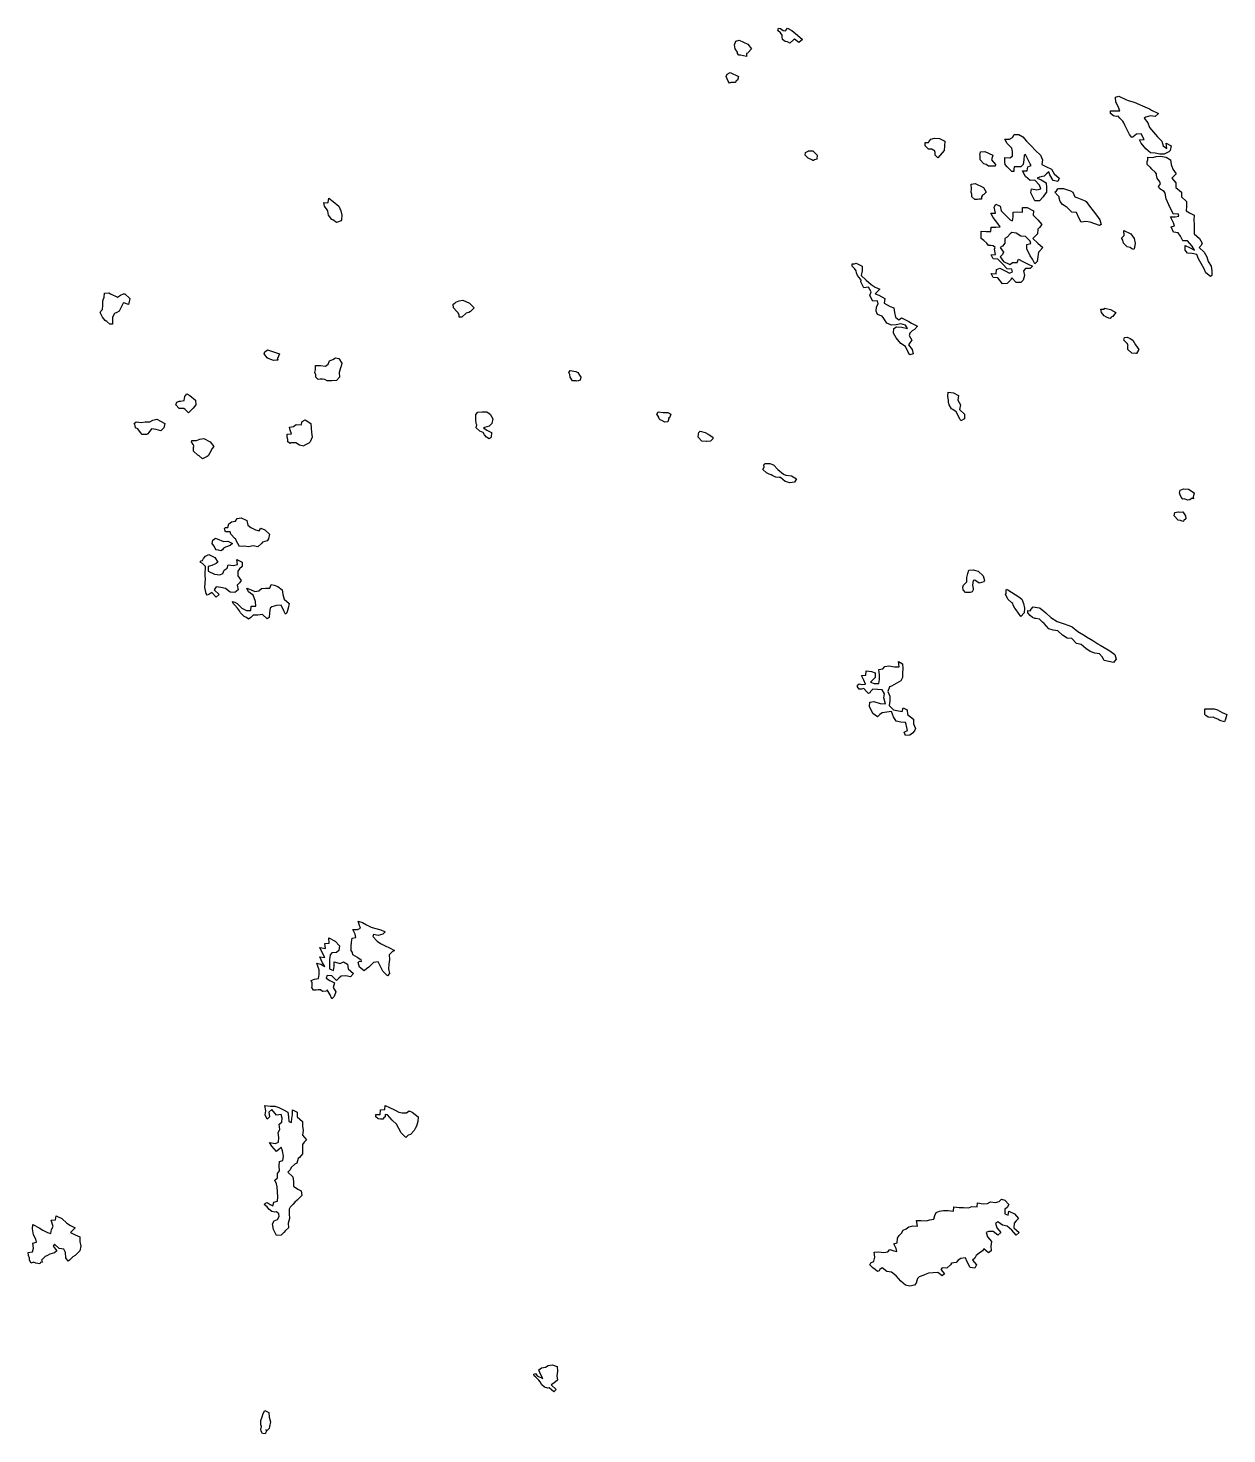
# Model space of a CAD drawing. Extents: x 450006 to 454999, y 6465006 to 6474995.
# Drawn here: x 451342 to 451860, y 6465066 to 6465674 of the extents above; entities that cross this region are included whole.
import ezdxf

# ---------------------------------------------------------------- set-up
doc = ezdxf.new("R2010")
doc.units = 0

msp = doc.modelspace()

# ---------------------------------------------------------------- linework, layer by layer
at = {"layer": '1010'}
for points in [[(451667, 6465671.96), (451665.8, 6465673), (451666.08, 6465673.9), (451667, 6465673.82), (451668.18, 6465673), (451669.16, 6465672.82), (451670, 6465673.98), (451671.98, 6465673), (451674.38, 6465671), (451676.48, 6465669), (451675, 6465667.78), (451673, 6465669.24), (451672.74, 6465669), (451671, 6465667.54), (451669.98, 6465668), (451669, 6465668.16), (451667.9, 6465669), (451667.7, 6465670.28), (451667.7, 6465671), (451667, 6465671.96), (451667, 6465671.96)], [(451649, 6465662.28), (451648.38, 6465663), (451648.4, 6465663.58), (451647.4, 6465665), (451647.18, 6465666.8), (451647.66, 6465668.32), (451649.18, 6465668.8), (451652.84, 6465667), (451654.46, 6465665), (451653, 6465663.42), (451652.82, 6465663.16), (451652.34, 6465663), (451652.32, 6465661.66), (451651, 6465661.94), (451649.68, 6465662.3), (451649, 6465662.28), (451649, 6465662.28)], [(451645, 6465650.2), (451644.32, 6465651), (451644, 6465651.98), (451643.5, 6465653), (451643.92, 6465654.06), (451645.26, 6465654.72), (451648.8, 6465653), (451648.48, 6465651.5), (451647.66, 6465651), (451647.56, 6465650.42), (451647, 6465650.42), (451645.58, 6465650.4), (451645, 6465650.2), (451645, 6465650.2)], [(451811, 6465636.08), (451809.74, 6465637), (451809.74, 6465638.24), (451811, 6465638.24), (451811.82, 6465638.16), (451813.76, 6465638.22), (451813, 6465640), (451812, 6465641.98), (451811.9, 6465644.08), (451813.4, 6465644.58), (451816.58, 6465643), (451817.32, 6465642.66), (451820, 6465641.98), (451822.28, 6465641), (451823.58, 6465640.4), (451826.56, 6465639), (451827.44, 6465638.54), (451830.42, 6465637), (451829, 6465635.68), (451827, 6465636.1), (451825, 6465635.52), (451824.32, 6465635), (451825.92, 6465633), (451826.54, 6465631), (451828.32, 6465629), (451830.08, 6465627), (451831.98, 6465625), (451832.5, 6465623), (451834.1, 6465621.88), (451833.8, 6465624.18), (451835.94, 6465623), (451835.6, 6465621), (451835, 6465620.44), (451833, 6465619.42), (451831, 6465619.4), (451829, 6465619.86), (451827, 6465620), (451825, 6465621.8), (451823, 6465624.18), (451822.3, 6465625.68), (451824.22, 6465625.76), (451823, 6465628.2), (451821, 6465628.04), (451819.5, 6465627), (451819, 6465626.62), (451818, 6465627.98), (451817, 6465629.92), (451815.92, 6465632.06), (451815.48, 6465633), (451815, 6465633.7), (451813.7, 6465635), (451813, 6465635.82), (451812.24, 6465635.74), (451811, 6465636.08), (451811, 6465636.08)], [(451731, 6465621.54), (451729.54, 6465623), (451729.54, 6465624.44), (451731, 6465624.44), (451731.16, 6465624.82), (451732, 6465625.98), (451733.68, 6465626.3), (451735.82, 6465626.16), (451738.12, 6465625), (451737.98, 6465623), (451737.78, 6465621), (451737, 6465620.08), (451736.02, 6465619), (451735, 6465617.92), (451733.86, 6465619), (451733.86, 6465620.12), (451733.58, 6465621), (451733, 6465621.16), (451732.44, 6465621.54), (451731, 6465621.54), (451731, 6465621.54)], [(451765, 6465614.02), (451764.22, 6465615), (451764, 6465615.98), (451764, 6465617), (451764.02, 6465617.96), (451766.16, 6465617.82), (451767.38, 6465618.6), (451767.4, 6465620.58), (451767, 6465622), (451765, 6465624.06), (451764, 6465625.98), (451766.02, 6465625.96), (451767.32, 6465626.66), (451768, 6465627.98), (451770.04, 6465627.94), (451771.78, 6465627), (451773.36, 6465625), (451775.44, 6465623), (451777.26, 6465621), (451779.42, 6465619), (451780.26, 6465617), (451779.98, 6465615), (451781.82, 6465614.16), (451784.16, 6465613), (451785.42, 6465611), (451787.46, 6465609), (451787, 6465607.58), (451785, 6465608), (451783.48, 6465610.5), (451783, 6465611.82), (451782.02, 6465611), (451781, 6465609.96), (451779, 6465609.46), (451778.04, 6465609), (451779.68, 6465608.3), (451781.84, 6465607), (451782.12, 6465605), (451781.98, 6465603), (451781, 6465601.64), (451780.64, 6465601), (451779, 6465599.32), (451777, 6465599.32), (451775.32, 6465602.66), (451775.5, 6465604.48), (451777.94, 6465604.04), (451779.6, 6465604.38), (451779, 6465606), (451777, 6465608.2), (451775, 6465608), (451773, 6465609.72), (451771.72, 6465612.26), (451773.68, 6465612.3), (451773.96, 6465614.02), (451775.44, 6465614.54), (451775, 6465615.32), (451773.32, 6465618.66), (451773, 6465619.32), (451772.42, 6465619), (451772.3, 6465617), (451771.98, 6465615), (451771, 6465614), (451769, 6465614), (451768.08, 6465613.9), (451767.98, 6465613), (451767.98, 6465612), (451767, 6465612), (451766.02, 6465613), (451765, 6465614.02), (451765, 6465614.02)], [(451679, 6465617.66), (451677.62, 6465619), (451677.76, 6465620.22), (451679, 6465620.74), (451679.16, 6465620.82), (451681, 6465620.82), (451682.82, 6465619), (451682.68, 6465617.3), (451681.7, 6465617), (451681.24, 6465616.74), (451681, 6465616.66), (451680.54, 6465617), (451679, 6465617.66), (451679, 6465617.66)], [(451755, 6465615.32), (451753.32, 6465617), (451753.32, 6465618.66), (451753.18, 6465619), (451753.46, 6465620.52), (451755.36, 6465620.62), (451758.78, 6465619), (451758.32, 6465617), (451759.98, 6465615), (451759.78, 6465614.2), (451759, 6465614.26), (451757.72, 6465614.26), (451757, 6465614.24), (451756, 6465615), (451755, 6465615.32), (451755, 6465615.32)], [(451827, 6465613.64), (451825.64, 6465615), (451825.64, 6465616.34), (451825.9, 6465617), (451825.9, 6465618.08), (451828, 6465617.98), (451829.5, 6465618.48), (451831.42, 6465618.56), (451833.8, 6465618.18), (451835.64, 6465617), (451835.98, 6465615), (451836.62, 6465613), (451838.18, 6465611), (451837, 6465609.8), (451836.26, 6465609), (451837.98, 6465607), (451838.04, 6465605), (451840.4, 6465603), (451840.5, 6465601), (451842.6, 6465599), (451842.64, 6465597), (451842.48, 6465595), (451843.88, 6465594.1), (451845.9, 6465593), (451845.84, 6465591), (451845.98, 6465589), (451845.98, 6465587), (451845.9, 6465585), (451848.28, 6465583), (451849.38, 6465581), (451849, 6465579.92), (451848.14, 6465579), (451850.2, 6465577), (451851.36, 6465575), (451851.98, 6465573), (451853.32, 6465571), (451853.56, 6465569), (451853.5, 6465567), (451853, 6465566.56), (451851, 6465568.16), (451850.18, 6465569.8), (451849, 6465572.14), (451847.8, 6465574.18), (451847, 6465576), (451845, 6465576.42), (451843, 6465576.66), (451842.02, 6465577.96), (451842, 6465579.98), (451843.94, 6465579), (451846.04, 6465577.94), (451845, 6465579.66), (451843, 6465582), (451841, 6465581.96), (451839.96, 6465584.02), (451839, 6465585.48), (451837, 6465585.64), (451835.96, 6465588.02), (451837.48, 6465588.5), (451837, 6465589.68), (451835.68, 6465592.3), (451837.64, 6465592.34), (451839.32, 6465592.66), (451839, 6465593.62), (451837, 6465593.42), (451835.42, 6465596.56), (451835, 6465597.52), (451833.8, 6465600.18), (451833.42, 6465602.56), (451833, 6465603.32), (451831, 6465604.38), (451830.52, 6465605.46), (451831.32, 6465606.66), (451831, 6465607.46), (451829.98, 6465609), (451829.58, 6465610.4), (451829.6, 6465611), (451829, 6465611.72), (451827.56, 6465613), (451827, 6465613.64), (451827, 6465613.64)], [(451751, 6465599.8), (451749.8, 6465601), (451749.8, 6465602.18), (451749.54, 6465603), (451749.58, 6465604.4), (451749.5, 6465606.48), (451751.18, 6465606.8), (451754.8, 6465605), (451755.98, 6465603), (451755, 6465602), (451754.32, 6465601.66), (451753.98, 6465601), (451753.98, 6465600), (451753, 6465600.02), (451752.16, 6465599.82), (451751, 6465599.8), (451751, 6465599.8)], [(451787, 6465601.5), (451785.64, 6465603), (451786.4, 6465603.58), (451787, 6465604.4), (451787.4, 6465604.58), (451789.34, 6465604.64), (451792.46, 6465603.52), (451793.5, 6465603), (451794.32, 6465601), (451795.24, 6465600.74), (451798.78, 6465599.2), (451799.22, 6465599), (451800.66, 6465597), (451802.28, 6465595), (451803.7, 6465593), (451805.18, 6465591), (451805.66, 6465589), (451805, 6465588.66), (451803, 6465589.38), (451801, 6465590.04), (451799, 6465590.28), (451797, 6465590), (451796.02, 6465591.96), (451795, 6465594.24), (451793, 6465594.32), (451791, 6465596.38), (451790.16, 6465597), (451789, 6465597.7), (451787.94, 6465599), (451787.52, 6465600.46), (451787.5, 6465601), (451787, 6465601.5), (451787, 6465601.5)], [(451471, 6465595.34), (451469.84, 6465597), (451469.5, 6465598.48), (451471, 6465598.4), (451471.38, 6465598.6), (451471.6, 6465600.38), (451473.52, 6465599), (451475.96, 6465597), (451476.8, 6465595), (451477.24, 6465593), (451477.14, 6465591), (451477, 6465590.6), (451475, 6465589.84), (451473.38, 6465591), (451473, 6465591.2), (451471.46, 6465593), (451471.2, 6465594.78), (451471.22, 6465595), (451471, 6465595.34), (451471, 6465595.34)], [(451755, 6465582.06), (451753.8, 6465583), (451753.8, 6465584.18), (451753.86, 6465585), (451753.86, 6465586.12), (451756, 6465585.98), (451758, 6465585.98), (451758.18, 6465587.8), (451760.1, 6465587.88), (451762, 6465587.98), (451761, 6465589.44), (451759, 6465592), (451758, 6465593.98), (451760, 6465593.98), (451759.48, 6465596.5), (451760.18, 6465597.8), (451761.98, 6465597), (451762.5, 6465595), (451764.28, 6465593), (451766.4, 6465591), (451767.32, 6465590.66), (451767.66, 6465592.32), (451767.68, 6465594.3), (451769.5, 6465594.48), (451771.6, 6465594.38), (451771.64, 6465596.34), (451773.62, 6465596.36), (451776.36, 6465595), (451776.28, 6465593), (451778.24, 6465591), (451779.98, 6465589), (451779, 6465587.74), (451778.36, 6465587), (451778.22, 6465585), (451777, 6465583.78), (451776.14, 6465583), (451778.26, 6465581), (451780.44, 6465579), (451779, 6465577.54), (451778.54, 6465577), (451778.34, 6465575), (451777.98, 6465573), (451777, 6465572), (451776, 6465573.98), (451775, 6465575.4), (451773.48, 6465578.5), (451773.54, 6465580.44), (451775.22, 6465580.76), (451775, 6465581.82), (451773, 6465583.78), (451771, 6465584), (451769, 6465585.22), (451767, 6465585.5), (451766.4, 6465585), (451765, 6465583.58), (451764.1, 6465583), (451764.1, 6465581), (451763, 6465579.64), (451762.08, 6465579), (451763.42, 6465577), (451763, 6465576), (451762.02, 6465575), (451763.52, 6465573), (451766.22, 6465571.76), (451767.4, 6465572.58), (451769.34, 6465572.64), (451770, 6465573.98), (451771.78, 6465573), (451774.16, 6465571.82), (451776.02, 6465571), (451775, 6465569.96), (451773, 6465570), (451772.08, 6465569), (451772.52, 6465567), (451771.98, 6465565), (451771, 6465564), (451769, 6465563.9), (451767, 6465566), (451766.42, 6465565), (451765, 6465563.56), (451763, 6465563.38), (451761, 6465565.98), (451759, 6465566.08), (451758.14, 6465567.84), (451760.26, 6465567.72), (451760.42, 6465569.56), (451761.82, 6465570.16), (451764.16, 6465569), (451766, 6465567.98), (451767.38, 6465568.6), (451767, 6465569.7), (451765, 6465569.8), (451763, 6465572), (451761, 6465573.96), (451759, 6465574.2), (451758.12, 6465575.86), (451759.96, 6465576.02), (451759.56, 6465578.42), (451759.9, 6465579), (451759, 6465579.84), (451757.98, 6465580), (451757, 6465580), (451756.24, 6465581), (451755, 6465582.06), (451755, 6465582.06)], [(451815, 6465582.24), (451814.7, 6465583), (451814.66, 6465583.32), (451815, 6465583.68), (451815.68, 6465584.3), (451815.5, 6465586.48), (451818.46, 6465585), (451819.9, 6465583), (451820.4, 6465581), (451820.18, 6465579), (451819.76, 6465578.22), (451819, 6465578.5), (451818.3, 6465579), (451817, 6465579.42), (451815.38, 6465581), (451815, 6465582.24), (451815, 6465582.24)], [(451699, 6465569.94), (451697.94, 6465571), (451697.94, 6465572.04), (451699, 6465572.04), (451699.68, 6465572.3), (451702.3, 6465571), (451702.28, 6465569), (451701.94, 6465567), (451704.12, 6465565), (451706.28, 6465563), (451708, 6465561.98), (451709.98, 6465561), (451709, 6465560), (451707.98, 6465559), (451709.54, 6465558.44), (451712.2, 6465557), (451711.8, 6465555), (451714.4, 6465553.58), (451715.98, 6465553), (451716.38, 6465551), (451716.74, 6465549), (451718.22, 6465547.76), (451719.4, 6465548.58), (451722.5, 6465547), (451723.66, 6465546.32), (451726.32, 6465545), (451725, 6465543.58), (451723.98, 6465543), (451723, 6465542), (451722.62, 6465541), (451723.84, 6465539), (451723, 6465537.86), (451722.4, 6465537), (451723.98, 6465535), (451724.32, 6465533), (451723, 6465532.6), (451722.26, 6465533.72), (451721, 6465536.18), (451719, 6465537.56), (451717, 6465539.98), (451715.94, 6465542.04), (451715.98, 6465544), (451717.2, 6465544.78), (451719.44, 6465544.54), (451722, 6465543.98), (451721, 6465545.4), (451719, 6465546), (451717, 6465545.66), (451715, 6465545.42), (451713, 6465546.4), (451711.66, 6465548.32), (451711, 6465549.38), (451709, 6465550.06), (451708.4, 6465551.58), (451708.56, 6465553.42), (451709.26, 6465554.72), (451709, 6465556.06), (451707, 6465555.88), (451705.68, 6465558.3), (451706.16, 6465559.82), (451705, 6465561.86), (451703, 6465561.62), (451701.7, 6465564.28), (451701.94, 6465565), (451701, 6465566.04), (451700.24, 6465567), (451699.94, 6465568.04), (451699.7, 6465569), (451699, 6465569.94), (451699, 6465569.94)], [(451373, 6465550.34), (451372.84, 6465551), (451372.86, 6465551.12), (451373, 6465551.46), (451373.78, 6465552.2), (451373.96, 6465554.02), (451373.98, 6465556), (451374.46, 6465557.52), (451374.7, 6465559.28), (451376.5, 6465559.48), (451377.24, 6465559), (451380.34, 6465557.64), (451381.54, 6465558.44), (451382.9, 6465559.08), (451383.38, 6465559), (451385.66, 6465557), (451385.24, 6465555), (451385, 6465554.46), (451383, 6465555.14), (451382.76, 6465555), (451381.74, 6465553), (451381, 6465551.58), (451379.98, 6465551), (451379, 6465550.52), (451378.16, 6465549), (451378.14, 6465547), (451378.12, 6465545.86), (451377, 6465545.92), (451375.7, 6465547), (451375, 6465547.42), (451373.78, 6465549), (451373, 6465550.34), (451373, 6465550.34)], [(451527, 6465551.34), (451525.62, 6465553), (451525.48, 6465554.5), (451526.1, 6465555), (451526.6, 6465555.38), (451528, 6465555.98), (451529.64, 6465556.34), (451532.5, 6465555), (451534.48, 6465553), (451533, 6465551.34), (451532.28, 6465551), (451531, 6465550.68), (451529.16, 6465549), (451529.06, 6465548.92), (451529, 6465548.92), (451528, 6465549), (451528, 6465549.98), (451527.46, 6465551), (451527, 6465551.34), (451527, 6465551.34)], [(451807, 6465549.54), (451805.88, 6465551), (451805.56, 6465552.42), (451807, 6465552.34), (451807.22, 6465552.76), (451809.68, 6465552.3), (451812, 6465551), (451811, 6465549.68), (451810.8, 6465549.18), (451809.98, 6465549), (451809.56, 6465548.42), (451809, 6465548.44), (451808, 6465549), (451807, 6465549.54), (451807, 6465549.54)], [(451817, 6465537.48), (451815.48, 6465539), (451815.78, 6465540.2), (451817, 6465540.22), (451818.3, 6465539.68), (451819.44, 6465539), (451820.56, 6465537), (451821.96, 6465535), (451821, 6465533.26), (451820.7, 6465533.28), (451819, 6465533.42), (451817.24, 6465535), (451817.24, 6465536.74), (451817.42, 6465537), (451817, 6465537.48), (451817, 6465537.48)], [(451445, 6465531.32), (451443.64, 6465533), (451444, 6465533.98), (451445, 6465534.6), (451445.2, 6465534.78), (451448.16, 6465533.82), (451450.28, 6465533), (451449.48, 6465531), (451449.62, 6465530.36), (451449, 6465530.36), (451447.78, 6465530.2), (451447, 6465530.5), (451445.46, 6465531), (451445, 6465531.32), (451445, 6465531.32)], [(451467, 6465521.98), (451465.98, 6465523), (451465.98, 6465524), (451465.58, 6465525), (451465.84, 6465526.14), (451465.94, 6465528.04), (451468, 6465527.98), (451470.18, 6465527.8), (451471.32, 6465528.66), (451472, 6465529.98), (451473.38, 6465530.6), (451474.62, 6465531.36), (451475.98, 6465531), (451477.3, 6465529), (451477, 6465527.76), (451476.78, 6465527), (451476.12, 6465525), (451476.22, 6465523), (451475, 6465521.54), (451473, 6465521.4), (451472.58, 6465521.4), (451471, 6465521.4), (451469.98, 6465522), (451469, 6465522.04), (451467.94, 6465522.04), (451467, 6465521.98), (451467, 6465521.98)], [(451577, 6465521.36), (451576.06, 6465523), (451575.86, 6465524.12), (451575.46, 6465525), (451576.08, 6465525.9), (451578.54, 6465525.44), (451579.42, 6465525), (451580.1, 6465523.88), (451580.7, 6465523), (451580.36, 6465521.62), (451579, 6465521.18), (451578.62, 6465521.36), (451577, 6465521.36), (451577, 6465521.36)], [(451407, 6465509.36), (451405.5, 6465511), (451405.88, 6465512.1), (451407, 6465512.58), (451407.46, 6465512.52), (451409.14, 6465512.84), (451409.4, 6465514.58), (451410.2, 6465515.78), (451411.58, 6465515), (451413.98, 6465513), (451414.12, 6465511), (451413, 6465509.54), (451412.44, 6465509), (451411.74, 6465508.24), (451411, 6465507.54), (451409.58, 6465509), (451409, 6465509.44), (451408.6, 6465509.38), (451407, 6465509.36), (451407, 6465509.36)], [(451741, 6465509.32), (451739.96, 6465511), (451739.64, 6465512.34), (451739.64, 6465513), (451739.32, 6465514.66), (451739.52, 6465516.46), (451741.82, 6465516.16), (451743.92, 6465515), (451743.7, 6465513), (451744.8, 6465511), (451744.4, 6465509), (451746.62, 6465507), (451746.54, 6465505), (451745, 6465504.1), (451744.5, 6465505), (451743.8, 6465506.18), (451743.62, 6465507), (451743, 6465507.96), (451741.58, 6465509), (451741, 6465509.32), (451741, 6465509.32)], [(451537, 6465499.68), (451535.36, 6465501), (451535.62, 6465502.36), (451535.4, 6465503), (451535.26, 6465504.72), (451535.18, 6465506.8), (451536.12, 6465507.86), (451537.98, 6465508), (451540, 6465507.98), (451541.38, 6465507), (451542.54, 6465505), (451542.22, 6465503), (451541, 6465501.76), (451539, 6465501.22), (451538.62, 6465501), (451540, 6465499.98), (451541.98, 6465499), (451541.92, 6465497), (451541.44, 6465496.54), (451541, 6465496.28), (451539.9, 6465497), (451539, 6465498), (451538.38, 6465499), (451537, 6465499.68), (451537, 6465499.68)], [(451615, 6465504.5), (451614.5, 6465505), (451614.32, 6465505.66), (451613.5, 6465507), (451614.06, 6465507.92), (451616.32, 6465507.66), (451618.28, 6465507.7), (451619.52, 6465507), (451619, 6465505.34), (451618.6, 6465505.38), (451618.76, 6465505), (451618.34, 6465503.64), (451617, 6465503.52), (451615.72, 6465504.26), (451615, 6465504.5), (451615, 6465504.5)], [(451389, 6465500.6), (451388.02, 6465501), (451387.9, 6465502.08), (451387.5, 6465503), (451388.4, 6465503.58), (451390.68, 6465503.3), (451392.28, 6465503.7), (451394.32, 6465503.66), (451395.56, 6465504.42), (451397.22, 6465504.76), (451400.76, 6465503), (451400.34, 6465501), (451399, 6465499.74), (451397, 6465500.34), (451395, 6465500.64), (451393.8, 6465499), (451393.46, 6465498.52), (451393, 6465498.16), (451391.78, 6465498.2), (451391, 6465498.16), (451390.22, 6465499), (451389, 6465500.6), (451389, 6465500.6)], [(451455, 6465494.34), (451453.94, 6465495), (451453.94, 6465496.04), (451453.64, 6465497), (451453.64, 6465498.34), (451455.46, 6465498.52), (451455, 6465500), (451454.62, 6465501.36), (451456.4, 6465501.58), (451457.52, 6465502.46), (451459.68, 6465502.3), (451460.14, 6465503.84), (451461.44, 6465504.54), (451463.86, 6465503), (451464.06, 6465501), (451464.16, 6465499), (451464.48, 6465497), (451463.62, 6465495), (451463, 6465494.44), (451461, 6465493.36), (451460.82, 6465493.16), (451459, 6465493.6), (451457.36, 6465494.62), (451457, 6465494.58), (451455.42, 6465494.56), (451455, 6465494.34), (451455, 6465494.34)], [(451413, 6465493.82), (451412.24, 6465495), (451412.4, 6465495.58), (451413, 6465495.64), (451414.38, 6465495.6), (451415.82, 6465496.16), (451417.58, 6465496.4), (451420.4, 6465495), (451421.98, 6465493), (451421, 6465492), (451420.6, 6465491), (451419.5, 6465489), (451419, 6465488.66), (451417, 6465487.58), (451415.58, 6465489), (451415, 6465489.2), (451413.2, 6465491), (451413.2, 6465492.78), (451413.48, 6465493), (451413, 6465493.82), (451413, 6465493.82)], [(451633, 6465495.24), (451631.38, 6465497), (451631.5, 6465498.48), (451631.62, 6465499), (451632.3, 6465499.68), (451634.46, 6465499), (451635.68, 6465498.3), (451637.76, 6465497), (451637.74, 6465496.24), (451637, 6465495.54), (451636.68, 6465495.3), (451635, 6465495.16), (451634.8, 6465495.18), (451633, 6465495.24), (451633, 6465495.24)], [(451661, 6465481.54), (451659.4, 6465483), (451659.98, 6465484), (451659.82, 6465485), (451660.36, 6465485.62), (451662.36, 6465485.62), (451663.98, 6465485), (451665.82, 6465483), (451668.34, 6465481), (451669.38, 6465480.6), (451671.76, 6465480.22), (451673.98, 6465479), (451673, 6465477.6), (451671, 6465477.26), (451669, 6465477.88), (451667, 6465479.52), (451666.38, 6465479.6), (451665, 6465479.68), (451663.74, 6465480.24), (451663, 6465480.68), (451662.18, 6465481), (451661, 6465481.54), (451661, 6465481.54)], [(451841, 6465470.2), (451840.24, 6465471), (451839.86, 6465472.12), (451839.5, 6465473), (451839.88, 6465474.1), (451841.36, 6465474.62), (451843.52, 6465474.46), (451845.92, 6465473), (451845.46, 6465471), (451845.58, 6465470.4), (451845, 6465470.6), (451844.1, 6465469.88), (451843, 6465469.8), (451841.7, 6465470.28), (451841, 6465470.2), (451841, 6465470.2)], [(451839, 6465461.18), (451837.28, 6465463), (451837.54, 6465464.44), (451839, 6465464.68), (451839.38, 6465464.6), (451841, 6465464.74), (451842.2, 6465463), (451842.26, 6465461.72), (451841.38, 6465461), (451841.36, 6465460.62), (451841, 6465460.5), (451840, 6465461), (451839, 6465461.18), (451839, 6465461.18)], [(451427, 6465456), (451426.64, 6465457), (451426.54, 6465457.44), (451427, 6465457.98), (451428, 6465457.98), (451428.48, 6465459.5), (451429.54, 6465460.44), (451431.32, 6465460.66), (451432.08, 6465461.9), (451433.82, 6465462.16), (451436.2, 6465461), (451436.66, 6465459), (451438, 6465457.98), (451439.98, 6465457), (451441.52, 6465456.46), (451442.26, 6465457.72), (451443.94, 6465457), (451446.04, 6465455), (451445.58, 6465453), (451445, 6465452.14), (451443, 6465451.66), (451442.58, 6465451), (451441, 6465449.56), (451439, 6465450), (451437, 6465449.52), (451435, 6465449.88), (451433, 6465449.66), (451431.66, 6465452.32), (451431.52, 6465453), (451431, 6465453.24), (451429.24, 6465455), (451429, 6465456), (451427.98, 6465456), (451427, 6465456), (451427, 6465456)], [(451423, 6465448.28), (451422.48, 6465449), (451422, 6465449.98), (451421.16, 6465451), (451421.5, 6465452.48), (451422.66, 6465453.32), (451423.38, 6465453), (451426.16, 6465451.82), (451428, 6465451.98), (451429.98, 6465451), (451429, 6465450.22), (451427, 6465449.5), (451426.74, 6465449.24), (451426.16, 6465449), (451425.66, 6465448.32), (451425, 6465447.9), (451423.9, 6465448.08), (451423, 6465448.28), (451423, 6465448.28)], [(451417, 6465442.34), (451416, 6465443), (451416.48, 6465443.5), (451417, 6465443.64), (451417.4, 6465444.58), (451418.38, 6465445.6), (451419.72, 6465446.26), (451422.44, 6465445), (451423.6, 6465443), (451423, 6465442.42), (451421, 6465441.54), (451419.48, 6465441), (451419.54, 6465439), (451422.18, 6465437.8), (451424.46, 6465437.52), (451425.9, 6465438.08), (451426.46, 6465439.52), (451427.66, 6465440.32), (451428.18, 6465441.8), (451430.44, 6465441.54), (451432.12, 6465441.86), (451431.88, 6465444.1), (451434.22, 6465443), (451434.16, 6465441), (451433, 6465440.12), (451432.32, 6465439), (451432.3, 6465437), (451433.7, 6465435), (451433, 6465434), (451431.98, 6465433), (451432.44, 6465431), (451431, 6465429.84), (451429, 6465430), (451427, 6465431.52), (451425, 6465432), (451423, 6465432.22), (451422.14, 6465431), (451424.22, 6465429), (451423, 6465427.76), (451421, 6465429.76), (451419.82, 6465429), (451419, 6465428.6), (451418.6, 6465429.38), (451418.06, 6465431.92), (451418.14, 6465433.84), (451418.3, 6465435.68), (451418.22, 6465437), (451418.16, 6465437.82), (451418.26, 6465439), (451418.34, 6465439.64), (451418.34, 6465441), (451417, 6465442.34), (451417, 6465442.34)], [(451747, 6465429.88), (451746.06, 6465431), (451745.86, 6465432.12), (451746.22, 6465433), (451746.6, 6465433.38), (451747.62, 6465434.36), (451747.64, 6465436.34), (451747.96, 6465438.02), (451748.44, 6465439.54), (451750.36, 6465439.62), (451752.52, 6465439), (451754.66, 6465437), (451755.3, 6465435), (451755, 6465434.48), (451753, 6465433.82), (451751, 6465435.22), (451750.34, 6465435), (451750.06, 6465433), (451750.36, 6465431.62), (451750.28, 6465431), (451749.88, 6465430.1), (451749, 6465429.88), (451748.18, 6465429.8), (451747, 6465429.88), (451747, 6465429.88)], [(451431, 6465424.28), (451430.32, 6465425), (451430, 6465425.98), (451431, 6465425.66), (451431.98, 6465425), (451434.08, 6465423), (451436, 6465421.98), (451438, 6465421.98), (451438.14, 6465423.84), (451440.04, 6465423.94), (451440, 6465425.98), (451439, 6465428.64), (451437, 6465430.04), (451436.24, 6465431.74), (451438.04, 6465431), (451439.74, 6465430.24), (451441.44, 6465430.54), (451442.5, 6465431.48), (451444.24, 6465431.74), (451446.22, 6465431.76), (451446.74, 6465433.24), (451447.98, 6465433), (451449.6, 6465432.38), (451451.46, 6465431), (451451.8, 6465429), (451452.4, 6465427), (451454.48, 6465425), (451454.06, 6465423), (451453.48, 6465421), (451453, 6465420.48), (451452.14, 6465421.84), (451451, 6465424.36), (451449, 6465424.24), (451447, 6465423.58), (451446.28, 6465423), (451445.98, 6465421), (451445.9, 6465419), (451445, 6465418.44), (451443, 6465420.28), (451441, 6465420), (451439, 6465420), (451437.98, 6465419), (451437, 6465418.22), (451436, 6465419), (451435, 6465419.5), (451433.5, 6465421), (451433, 6465421.9), (451432.2, 6465423), (451431, 6465424.28), (451431, 6465424.28)], [(451765, 6465427.72), (451764.32, 6465429), (451764.6, 6465429.38), (451764.56, 6465431), (451764.7, 6465431.28), (451765.32, 6465431), (451768.52, 6465429), (451770.1, 6465427.88), (451771.32, 6465427), (451772.12, 6465425), (451772.6, 6465423), (451772.46, 6465421), (451771, 6465419.44), (451769, 6465422.26), (451768.42, 6465423), (451767.7, 6465424.28), (451767.52, 6465425), (451767, 6465425.36), (451765.38, 6465427), (451765, 6465427.72), (451765, 6465427.72)], [(451775, 6465419.92), (451774.02, 6465421), (451773.92, 6465422.06), (451775, 6465421.82), (451775.36, 6465422.62), (451776.32, 6465423.66), (451778.84, 6465423.14), (451779.24, 6465423), (451781.82, 6465421), (451783.98, 6465419), (451786.64, 6465417.34), (451787.46, 6465417), (451789.74, 6465416.24), (451792.86, 6465415.12), (451793.2, 6465415), (451795.6, 6465413), (451798.76, 6465411), (451799.4, 6465410.58), (451802.04, 6465409), (451804.32, 6465407.66), (451805.22, 6465407), (451808.66, 6465405), (451809.44, 6465404.54), (451811.54, 6465403), (451812.16, 6465401), (451811, 6465399.58), (451809, 6465399.96), (451807, 6465400.34), (451806.06, 6465401.92), (451805, 6465403.24), (451803, 6465403.54), (451801, 6465404.32), (451799, 6465405.6), (451797, 6465407.32), (451795, 6465407.82), (451793, 6465409.94), (451791, 6465410), (451789, 6465411.32), (451787, 6465413.2), (451785, 6465413.56), (451783, 6465414.12), (451781, 6465416.38), (451780.36, 6465417), (451779, 6465418.26), (451777.46, 6465418.52), (451777, 6465418.62), (451776, 6465419), (451775, 6465419.92), (451775, 6465419.92)], [(451701, 6465387.96), (451700.28, 6465389), (451700.28, 6465389.7), (451701, 6465390.24), (451702, 6465389.98), (451703.84, 6465390.14), (451703, 6465391.9), (451702.06, 6465393.92), (451703.9, 6465394.08), (451704.1, 6465395.88), (451706.36, 6465395.62), (451707.98, 6465395), (451707.98, 6465393), (451707, 6465392), (451705.98, 6465391), (451707.46, 6465390.52), (451709.52, 6465390.46), (451709.8, 6465392.18), (451709.76, 6465394.22), (451709.5, 6465396.48), (451711.24, 6465396.74), (451712.16, 6465397.82), (451713.84, 6465398.14), (451716.36, 6465397.62), (451718.28, 6465397.7), (451718, 6465399.98), (451719.74, 6465399), (451719.98, 6465397), (451719.84, 6465395), (451719.82, 6465393), (451719, 6465391.66), (451717.98, 6465391), (451717, 6465390.44), (451715, 6465389.32), (451714.08, 6465389), (451713.44, 6465387), (451714.3, 6465385), (451714.28, 6465383), (451714.04, 6465381), (451715.86, 6465379), (451717.28, 6465378.7), (451719.66, 6465378.32), (451720, 6465379.98), (451721.78, 6465379), (451721.94, 6465377), (451724.54, 6465375), (451724.52, 6465373), (451725.42, 6465371), (451725, 6465370), (451724.08, 6465369), (451723, 6465368.16), (451721, 6465368), (451720.56, 6465369.42), (451721.9, 6465370.08), (451721.32, 6465372.66), (451721, 6465373.62), (451719, 6465373.76), (451717, 6465374.1), (451715.9, 6465376.08), (451715, 6465378.28), (451713, 6465378), (451711, 6465377.7), (451710, 6465377), (451709, 6465375.98), (451707, 6465377.44), (451705.44, 6465380.54), (451705.6, 6465382.38), (451707.32, 6465382.66), (451710.14, 6465381.84), (451712.36, 6465381.62), (451711.7, 6465384.28), (451711.94, 6465386.04), (451711, 6465387.74), (451709, 6465387.84), (451707, 6465387.98), (451705.98, 6465387), (451705.58, 6465386.4), (451705, 6465386.16), (451704.22, 6465387), (451703, 6465388.22), (451702.02, 6465387.96), (451701, 6465387.96), (451701, 6465387.96)], [(451851, 6465376.56), (451850.46, 6465377), (451850.5, 6465377.48), (451850.54, 6465379), (451850.5, 6465379.48), (451852.46, 6465379.52), (451854.5, 6465379.48), (451855.98, 6465379), (451858.02, 6465377.96), (451860.06, 6465377), (451859.5, 6465375), (451859, 6465373.86), (451857, 6465374.44), (451856.22, 6465375), (451855, 6465375.48), (451854.1, 6465375.88), (451853, 6465375.76), (451852.04, 6465375.94), (451851, 6465376.56), (451851, 6465376.56)], [(451483, 6465272.46), (451482.02, 6465273), (451481.9, 6465274.08), (451481.36, 6465275), (451481.36, 6465276.62), (451481.44, 6465278.54), (451481.74, 6465280.24), (451483.42, 6465280.56), (451483, 6465282), (451482, 6465283.98), (451484, 6465283.98), (451485.32, 6465284.66), (451485, 6465285.76), (451484.34, 6465287.64), (451486.22, 6465287), (451488, 6465285.98), (451489.98, 6465285), (451491.4, 6465284.58), (451494.16, 6465283.82), (451495.98, 6465283), (451495, 6465282), (451493, 6465281.4), (451491, 6465281.92), (451490.74, 6465281), (451492.62, 6465279), (451494, 6465277.98), (451495.98, 6465277), (451497.9, 6465276.08), (451500.08, 6465275), (451499, 6465274.36), (451497.72, 6465273), (451497.86, 6465271), (451497.64, 6465269), (451497.42, 6465267), (451497.98, 6465265), (451497, 6465264), (451495, 6465266), (451494.2, 6465267.78), (451493, 6465269.98), (451491, 6465269.82), (451490.28, 6465269), (451489, 6465267.7), (451487.98, 6465267), (451487, 6465266.12), (451485, 6465267.7), (451484.3, 6465269.68), (451485, 6465270.28), (451485.78, 6465270.2), (451485.68, 6465271), (451485, 6465271.22), (451484.08, 6465271.9), (451483, 6465272.46), (451483, 6465272.46)], [(451465, 6465257.8), (451464.38, 6465259), (451464.46, 6465259.52), (451464.52, 6465261), (451464.06, 6465261.92), (451465.46, 6465262.52), (451467.22, 6465262.76), (451467.46, 6465264.52), (451467.44, 6465266.54), (451467, 6465267.8), (451466.52, 6465269.46), (451468.18, 6465269), (451470, 6465267.98), (451469, 6465269.6), (451467.74, 6465272.24), (451470, 6465271.98), (451469, 6465273.76), (451467.76, 6465276.22), (451470.16, 6465275.82), (451470, 6465277.98), (451471.86, 6465278.12), (451471.62, 6465280.36), (451474.36, 6465279), (451476.28, 6465277), (451475.98, 6465275), (451475, 6465274.12), (451473, 6465273.9), (451472.28, 6465273), (451471.98, 6465271), (451471.98, 6465269), (451471.94, 6465267), (451473.7, 6465266.28), (451474, 6465267.98), (451474, 6465269.98), (451476.6, 6465269.38), (451478, 6465269.98), (451479.7, 6465269), (451479.98, 6465267), (451482.38, 6465265), (451481, 6465263.6), (451479, 6465263.92), (451477, 6465263.88), (451475.98, 6465263), (451475, 6465262), (451473, 6465264), (451471, 6465264.12), (451470.56, 6465263), (451472.04, 6465261.94), (451474.08, 6465261), (451473.54, 6465259), (451474.64, 6465257), (451473.98, 6465255), (451473, 6465254), (451472.22, 6465255.76), (451471, 6465257.94), (451470.62, 6465257.36), (451469, 6465257.24), (451468.08, 6465257.9), (451467, 6465257.9), (451466.18, 6465257.8), (451465, 6465257.8), (451465, 6465257.8)], [(451445, 6465164.08), (451443.74, 6465165), (451444.3, 6465165.68), (451445, 6465165.86), (451446.32, 6465165), (451447.5, 6465164.48), (451447.9, 6465166.08), (451449.52, 6465166.46), (451449.64, 6465168.34), (451449.4, 6465170.58), (451449.32, 6465172.66), (451449, 6465174), (451448.38, 6465175.6), (451449.44, 6465176.54), (451449.5, 6465178.48), (451450.3, 6465179.68), (451450.16, 6465181.82), (451450.3, 6465183.68), (451451.82, 6465184.16), (451452, 6465185.98), (451451.68, 6465188.3), (451451, 6465189.82), (451450.16, 6465189), (451449, 6465188), (451447, 6465190.28), (451446.08, 6465191.9), (451448.56, 6465191.42), (451449.96, 6465192.02), (451450, 6465193.98), (451449.74, 6465196.24), (451450.52, 6465197.46), (451450.24, 6465199.74), (451451.36, 6465200.62), (451451.56, 6465202.42), (451451, 6465204), (451449, 6465203.74), (451447, 6465206.22), (451445.72, 6465205), (451445.98, 6465203), (451445, 6465202), (451444.16, 6465203.82), (451444.36, 6465205.62), (451444.04, 6465207.94), (451446.38, 6465207.6), (451448.36, 6465207.62), (451449.98, 6465207), (451452, 6465205.98), (451453.98, 6465205), (451454.16, 6465203), (451454.34, 6465201), (451455.5, 6465200.48), (451455.7, 6465202.28), (451456, 6465203.98), (451456, 6465205.98), (451457.98, 6465205), (451457.98, 6465203), (451460.28, 6465201), (451460.34, 6465199), (451460.52, 6465197), (451460.24, 6465195), (451461.98, 6465193), (451461, 6465192), (451460.22, 6465191), (451460.3, 6465189), (451460.34, 6465187), (451459, 6465185.4), (451458.34, 6465185), (451457.9, 6465183), (451457, 6465182.54), (451455.44, 6465181), (451455, 6465180), (451453.98, 6465179), (451456.06, 6465177), (451456.38, 6465175), (451456.4, 6465173), (451458.26, 6465171.72), (451459.74, 6465171), (451459.98, 6465169), (451459, 6465168), (451457.98, 6465167), (451457, 6465166), (451456.08, 6465165), (451455, 6465163.9), (451454.56, 6465163), (451454.58, 6465161), (451454.62, 6465159), (451454.12, 6465157), (451454.16, 6465155), (451453, 6465153.82), (451452.24, 6465153), (451451, 6465151.74), (451449, 6465151.7), (451447.7, 6465154.28), (451447.32, 6465156.66), (451448.04, 6465157.94), (451449.42, 6465158.56), (451450.16, 6465159.82), (451450, 6465161), (451449, 6465161.86), (451448.28, 6465161.7), (451447, 6465162), (451445.72, 6465163), (451445, 6465164.08), (451445, 6465164.08)], [(451493, 6465202.16), (451492, 6465203), (451492, 6465203.98), (451493, 6465203.98), (451493.92, 6465204.06), (451494.04, 6465205.94), (451495.84, 6465206.14), (451496.1, 6465207.88), (451497.98, 6465207), (451500, 6465205.98), (451501.98, 6465205), (451503.32, 6465204.66), (451505.32, 6465204.66), (451506.4, 6465205.58), (451507.68, 6465205), (451510.32, 6465203), (451510.18, 6465201), (451509.54, 6465199), (451509, 6465198), (451508.6, 6465197), (451507, 6465195.38), (451505.98, 6465195), (451505, 6465194), (451503, 6465196), (451502, 6465197.98), (451501, 6465199.82), (451499, 6465201.58), (451497, 6465203.84), (451495.98, 6465204), (451496.06, 6465203), (451495.46, 6465202.52), (451495, 6465201.92), (451493.98, 6465202), (451493, 6465202.16), (451493, 6465202.16)], [(451707, 6465137.7), (451705.7, 6465139), (451706.14, 6465139.84), (451707, 6465140.28), (451707.4, 6465140.58), (451707.74, 6465142.24), (451707.54, 6465144.44), (451709.4, 6465144.58), (451711.74, 6465144.24), (451713.46, 6465144.52), (451714.36, 6465145.62), (451716.08, 6465145), (451717.32, 6465144.66), (451717, 6465146), (451716, 6465147.98), (451717.48, 6465148.5), (451717.56, 6465150.42), (451718.38, 6465151.6), (451719.32, 6465152.66), (451720, 6465153.98), (451721.42, 6465154.56), (451722.58, 6465155.4), (451724.22, 6465155.76), (451726.26, 6465155.72), (451725.88, 6465158.1), (451727.82, 6465158.16), (451730, 6465157.98), (451731.62, 6465158.36), (451733.34, 6465158.64), (451733.74, 6465160.24), (451734.36, 6465161.62), (451735.78, 6465162.2), (451737.48, 6465162.5), (451739.48, 6465162.5), (451741.86, 6465162.12), (451741.96, 6465164.02), (451744.24, 6465163.74), (451746.22, 6465163.76), (451748.32, 6465163.66), (451749.76, 6465164.22), (451752, 6465163.98), (451752.16, 6465165.82), (451754.66, 6465165.32), (451756.5, 6465165.48), (451757.76, 6465166.22), (451760, 6465165.98), (451761.64, 6465166.34), (451762.58, 6465167.4), (451763.98, 6465167), (451765.72, 6465165), (451765, 6465163.72), (451763.98, 6465163), (451763.98, 6465161), (451765.54, 6465160.44), (451765.74, 6465162.24), (451768.24, 6465161), (451769.98, 6465159), (451769, 6465158), (451768.08, 6465157), (451767.88, 6465155), (451770.22, 6465153), (451769, 6465151.76), (451767, 6465154), (451765, 6465155.66), (451763, 6465156.1), (451761, 6465157.56), (451759.98, 6465157), (451760.58, 6465155), (451762.28, 6465153), (451761, 6465151.74), (451759, 6465153.4), (451757, 6465153.32), (451755.98, 6465153), (451756.54, 6465151), (451758.22, 6465149), (451758.02, 6465147), (451758.08, 6465145), (451757, 6465144.14), (451755, 6465145.88), (451754.4, 6465145), (451753, 6465144), (451751.68, 6465143), (451751, 6465141.88), (451750.08, 6465141), (451751.72, 6465139), (451751, 6465137.5), (451749, 6465137.74), (451747.74, 6465140.24), (451747, 6465142), (451745, 6465141.74), (451743.86, 6465141), (451743, 6465140), (451741, 6465139.64), (451740.6, 6465139), (451739, 6465137.56), (451737, 6465137.64), (451736.4, 6465137), (451737.98, 6465135), (451737, 6465134.16), (451735, 6465135.58), (451733, 6465135.54), (451731, 6465135.4), (451730.28, 6465135), (451729, 6465134.46), (451727, 6465133.76), (451726.3, 6465133), (451725.64, 6465131), (451725, 6465130.2), (451723, 6465129.74), (451721, 6465130.14), (451719, 6465131.9), (451717, 6465134.24), (451715, 6465135.78), (451713, 6465136), (451711, 6465137.64), (451710.58, 6465137.4), (451709.98, 6465137), (451709.66, 6465136.32), (451709, 6465136.12), (451708, 6465137), (451707, 6465137.7), (451707, 6465137.7)], [(451343, 6465139.66), (451342.2, 6465141), (451342.2, 6465141.78), (451341.78, 6465143), (451341.62, 6465144.36), (451343.46, 6465144.52), (451343.88, 6465146.1), (451343.7, 6465148.28), (451345.22, 6465148.76), (451345, 6465150), (451344, 6465151.98), (451343.5, 6465154.48), (451343.62, 6465156.36), (451346.36, 6465155), (451348, 6465153.98), (451349.98, 6465153), (451351.5, 6465152.48), (451351.78, 6465154.2), (451352.4, 6465155.58), (451351.64, 6465158.34), (451353.52, 6465158.46), (451353.8, 6465160.18), (451356.18, 6465159), (451358.38, 6465157), (451360, 6465155.98), (451361.9, 6465155), (451361, 6465154), (451359.98, 6465153), (451362, 6465151.98), (451363.92, 6465151), (451363.96, 6465149), (451364.46, 6465147), (451364, 6465145), (451363, 6465143.98), (451361.98, 6465143), (451361, 6465142.44), (451359.54, 6465141), (451359, 6465140.56), (451358, 6465141.98), (451357.74, 6465144.24), (451357, 6465145.68), (451355, 6465146), (451353, 6465147.92), (451352.44, 6465147), (451353.98, 6465145), (451353, 6465144.12), (451351, 6465143.5), (451349.98, 6465143), (451349, 6465142.54), (451347.44, 6465141), (451347.82, 6465140.16), (451347, 6465140), (451346.64, 6465139.34), (451345, 6465139.66), (451343.9, 6465140.08), (451343, 6465139.66), (451343, 6465139.66)], [(451561, 6465090.54), (451560.46, 6465091), (451560.38, 6465091.6), (451561, 6465091.98), (451561.82, 6465091), (451564.16, 6465089.82), (451563, 6465091.92), (451562.5, 6465093.48), (451563.6, 6465094.38), (451565.32, 6465094.66), (451566.6, 6465095.38), (451568.24, 6465095.74), (451570.44, 6465095), (451570.56, 6465093), (451570.24, 6465091), (451570.52, 6465089), (451569, 6465087.74), (451567.86, 6465087), (451569.98, 6465085), (451569, 6465084), (451567, 6465085.8), (451566.4, 6465085.58), (451565, 6465086.04), (451563.86, 6465087), (451563, 6465088.28), (451562.54, 6465089), (451561, 6465090.54), (451561, 6465090.54)], [(451443, 6465065.94), (451442.44, 6465067), (451442.22, 6465067.76), (451442.52, 6465069), (451442.24, 6465069.74), (451442.32, 6465071.66), (451442.78, 6465073.2), (451443.32, 6465074.66), (451444.06, 6465075.92), (451445.68, 6465075), (451445.82, 6465073), (451446.5, 6465071), (451445.96, 6465069), (451445.8, 6465068.18), (451445, 6465067.22), (451444.4, 6465067.58), (451444.66, 6465067), (451444.16, 6465065.82), (451443, 6465065.94), (451443, 6465065.94)]]:
    msp.add_lwpolyline(points, dxfattribs=at)

doc.saveas('drawing.dxf')
